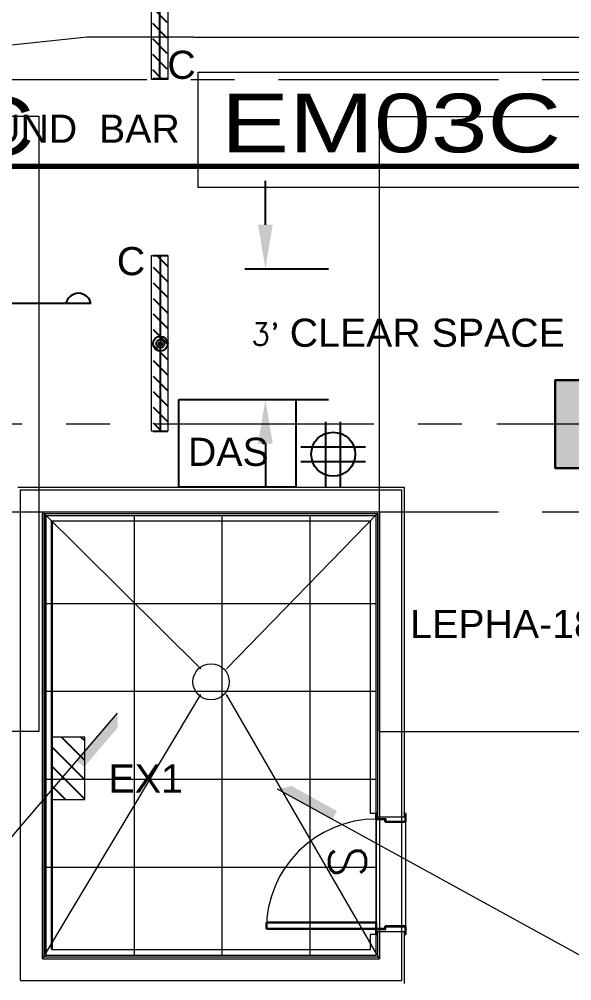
# Model space of a CAD drawing. Header units: inches. Extents: x -35176 to 0, y -3216 to 2257.
# Drawn here: x -21939.4 to -21788.5, y 775.1 to 1037.6 of the extents above; entities that cross this region are included whole.
import ezdxf
from ezdxf import colors
from ezdxf.entities.mleader import LeaderData, LeaderLine
from ezdxf.enums import TextEntityAlignment as Align
from ezdxf.math import Vec2, Vec3

# ---------------------------------------------------------------- set-up
doc = ezdxf.new("R2010")
doc.units = ezdxf.units.IN
doc.header["$LTSCALE"] = 48
doc.header["$MEASUREMENT"] = 0
doc.linetypes.add('A114$0$CENTER', pattern=[2, 1.25, -0.25, 0.25, -0.25])
for name, color, linetype in [('A114$0$A roof pave', 8, 'Continuous'), ('A114$0$A-ANNO-PATT-13-14', 8, 'Continuous'), ('A114$0$A-ANNO-TEXT', 8, 'Continuous'), ('A114$0$A-AREA-IDEN', 8, 'Continuous'), ('A114$0$A-COLS-COLS13-14', 8, 'Continuous'), ('A114$0$A-DOOR', 8, 'Continuous'), ('A114$0$A-DOOR-FRAM', 8, 'Continuous'), ('A114$0$A-FLOOR-THRSHD', 8, 'Continuous'), ('A114$0$A-FLOR-CURB', 8, 'Continuous'), ('A114$0$A-GRID-GRDP0-15', 8, 'Continuous'), ('A114$0$A-ROOF-CRTS', 8, 'Continuous'), ('A114$0$A-ROOF-RFDR', 8, 'Continuous'), ('A114$0$A-WALL-FULL-EXTR', 8, 'Continuous'), ('A114$0$A-WALL-FULL-INTR', 8, 'Continuous'), ('A114$0$S-STRUCT-ABOVE', 8, 'Continuous'), ('A614$0$br614 - E-Lite', 3, 'Continuous'), ('E-Anno-Keyn', 72, 'Continuous'), ('E-Anno-Note', 6, 'Continuous'), ('E-FIRE', 234, 'Continuous'), ('E-Lite', 53, 'Continuous'), ('E-Lite-Emer', 13, 'Continuous'), ('E-Lite-Swch @ 96', 53, 'Continuous'), ('E-Powr-Devc @ 96', 233, 'Continuous'), ('E-TEXT', 6, 'Continuous'), ('G-Anno', 6, 'Continuous'), ('M-HVAC-text', 6, 'Continuous'), ('XREF', 7, 'Continuous')]:
    doc.layers.add(name, color=color, linetype=linetype)
doc.layers.add('E-Fire-Covr', color=240, linetype='Continuous', lineweight=70, plot=False)
doc.styles.add('A114$0$Arial', font='arial.ttf', dxfattribs={"height": 0.076839})
doc.styles.add('A114$0$style-Arial', font='arial.ttf')
doc.styles.add('M08', font='arial.ttf', dxfattribs={"height": 7.68})
doc.styles.add('MAMEP ANNO', font='arial.ttf', dxfattribs={"height": 0.101562})
doc.styles.get("Standard").update_dxf_attribs({"font": 'simplex.shx'})
doc.dimstyles.get("Standard").update_dxf_attribs({"dimtxt": 0.18, "dimasz": 0.125, "dimexe": 0.18, "dimexo": 0.0625, "dimgap": 0.09, "dimtad": 0, "dimtih": 1, "dimtoh": 1, "dimdec": 4, "dimzin": 0, "dimdsep": 46, "dimtxsty": 'Standard', "dimcen": 0.09, "dimadec": 0, "dimazin": 0, "dimtfac": 1, "dimtdec": 4, "dimtofl": 0, "dimtmove": 0, "dimatfit": 3, "dimfxl": 1, "dimtolj": 1, "dimtzin": 0, "dimarcsym": 0})

# ---------------------------------------------------------------- blocks, each defined once
blk = doc.blocks.new('A114')
at = {"layer": 'A114$0$A roof pave', "lineweight": 0}
for p, q in [((-21932.011, 902.1628, 352.9729), (-21842.0236, 902.1628, 352.9729)), ((-21932.0108, 782.1628, 352.9729), (-21932.011, 902.1628, 352.9729)), ((-21908.0236, 902.1628, 352.9729), (-21908.0236, 782.1628, 352.9729)), ((-21884.0236, 902.1628, 352.9729), (-21884.0236, 782.1628, 352.9729)), ((-21860.0236, 902.1628, 352.9729), (-21860.0236, 782.1628, 352.9729)), ((-21842.0236, 902.1628, 352.9729), (-21842.0236, 782.1628, 352.9729)), ((-21932.011, 878.1628, 352.9729), (-21842.0236, 878.1628, 352.9729)), ((-21932.011, 854.1628, 352.9729), (-21842.0236, 854.1628, 352.9729)), ((-21932.011, 830.1628, 352.9729), (-21842.0236, 830.1628, 352.9729)), ((-21932.011, 806.1628, 352.9729), (-21842.0236, 806.1628, 352.9729)), ((-21932.011, 782.1628, 352.9729), (-21842.0236, 782.1628, 352.9729)), ((-21932.0108, 782.1603, 352.9729), (-21842.0236, 782.1603, 352.9729))]:
    blk.add_line(p, q, dxfattribs=at)
at = {"layer": 'A114$0$A-ANNO-PATT-13-14', "lineweight": 30}
blk.add_solid([(-21793.0238, 915.1074), (-21769.0238, 915.1074), (-21793.0238, 939.1074), (-21769.0238, 939.1074)], dxfattribs=at)
at = {"layer": 'A114$0$A-ANNO-TEXT', "lineweight": 0, "flags": 128}
blk.add_lwpolyline([(-22177.5283, 626.101), (-22102.4483, 626.101), (-21912.572, 848.1814)], dxfattribs=at)
at = {"layer": 'A114$0$A-ANNO-TEXT', "lineweight": 0, "elevation": 0, "flags": 128}
blk.add_lwpolyline([(-21335.1807, 551.7826), (-21367.0592, 551.7826), (-21868.8699, 827.4102)], dxfattribs=at)
at = {"layer": 'A114$0$A-ANNO-TEXT', "lineweight": 0}
blk.add_solid([(-21912.572, 848.1814), (-21923.6817, 835.1876), (-21912.4777, 844.2325), (-21921.6733, 833.4773)], dxfattribs=at)
blk.add_solid([(-21912.572, 848.1814), (-21923.6817, 835.1876), (-21912.4777, 844.2325), (-21921.6733, 833.4773)], dxfattribs=at)
at = {"layer": 'A114$0$A-ANNO-TEXT', "lineweight": 0, "extrusion": (0, 0, -1)}
blk.add_solid([(21868.8699, 827.4102, 0), (21853.8857, 819.1799, 0), (21865.0229, 828.3069, 0), (21852.6203, 821.4945, 0)], dxfattribs=at)
blk.add_solid([(21868.8699, 827.4102, 0), (21853.8857, 819.1799, 0), (21865.0229, 828.3069, 0), (21852.6203, 821.4945, 0)], dxfattribs=at)
at = {"layer": 'A114$0$A-AREA-IDEN', "lineweight": 13}
blk.add_line((-21891.7131, 1032.7116), (-21713.5764, 1032.7116), dxfattribs=at)
at = {"layer": 'A114$0$A-AREA-IDEN', "lineweight": 0, "flags": 128}
blk.add_lwpolyline([(-21891.7131, 1032.7116), (-21920.8755, 1032.7116), (-22078.2161, 1016.1914)], dxfattribs=at)
at = {"layer": 'A114$0$A-AREA-IDEN', "lineweight": 13}
blk.add_3dface([(-21890.5133, 1023.1949), (-21786.4001, 1023.1949), (-21786.4001, 991.6654), (-21890.5133, 991.6654)], dxfattribs=at)
at = {"layer": 'A114$0$A-COLS-COLS13-14', "lineweight": 0}
blk.add_line((-21809.0238, 927.1574), (-21753.0238, 927.1574), dxfattribs=at)
at = {"layer": 'A114$0$A-COLS-COLS13-14', "lineweight": 30}
blk.add_3dface([(-21769.0238, 915.1074), (-21769.0238, 939.1074), (-21793.0238, 939.1074), (-21793.0238, 915.1074)], dxfattribs=at)
at = {"layer": 'A114$0$A-DOOR', "lineweight": 30}
for p, q in [((-21871.8986, 789.2697), (-21871.8986, 791.0197)), ((-21871.8986, 791.0197), (-21841.8986, 791.0197)), ((-21841.8986, 791.0197), (-21841.8986, 789.2697)), ((-21841.8986, 789.2697), (-21871.8986, 789.2697))]:
    blk.add_line(p, q, dxfattribs=at)
at = {"layer": 'A114$0$A-DOOR', "lineweight": 0}
blk.add_arc((-21841.8986, 789.2697), 30, 90, 180, dxfattribs=at)
at = {"layer": 'A114$0$A-DOOR-FRAM', "lineweight": 30}
for p, q in [((-21841.8988, 820.7711), (-21841.8988, 819.2701)), ((-21841.8988, 820.7711), (-21841.5238, 820.7711)), ((-21841.8988, 819.2701), (-21839.4766, 819.2701)), ((-21839.4766, 819.2701), (-21839.4766, 818.5196)), ((-21833.8988, 820.7711), (-21834.2738, 820.7711)), ((-21833.8988, 818.5196), (-21833.8988, 820.7711)), ((-21839.4766, 818.5196), (-21833.8988, 818.5196)), ((-21841.8988, 787.7691), (-21841.8988, 789.2701)), ((-21841.8988, 789.2701), (-21839.4766, 789.2701)), ((-21841.8988, 787.7691), (-21841.5238, 787.7691)), ((-21839.4766, 789.2701), (-21839.4766, 790.0206)), ((-21839.4766, 790.0206), (-21833.8988, 790.0206)), ((-21833.8988, 787.7691), (-21834.2738, 787.7691)), ((-21833.8988, 790.0206), (-21833.8988, 787.7691))]:
    blk.add_line(p, q, dxfattribs=at)
at = {"layer": 'A114$0$A-DOOR-FRAM', "lineweight": 13}
for p, q in [((-21841.7487, 820.621), (-21841.7487, 819.4202)), ((-21841.7487, 820.621), (-21841.5238, 820.621)), ((-21841.7487, 819.4202), (-21839.3265, 819.4202)), ((-21841.5238, 820.7711), (-21841.5238, 820.621)), ((-21839.3265, 819.4202), (-21839.3265, 818.6697)), ((-21834.2738, 820.621), (-21834.2738, 820.7711)), ((-21834.0489, 820.621), (-21834.2738, 820.621)), ((-21834.0489, 818.6697), (-21834.0489, 820.621)), ((-21839.3265, 818.6697), (-21834.0489, 818.6697)), ((-21841.7487, 787.9192), (-21841.7487, 789.12)), ((-21841.7487, 789.12), (-21839.3265, 789.12)), ((-21841.7487, 787.9192), (-21841.5238, 787.9192)), ((-21841.5238, 787.7691), (-21841.5238, 787.9192)), ((-21839.3265, 789.12), (-21839.3265, 789.8705)), ((-21839.3265, 789.8705), (-21834.0489, 789.8705)), ((-21834.0489, 787.9192), (-21834.2738, 787.9192)), ((-21834.2738, 787.9192), (-21834.2738, 787.7691)), ((-21834.0489, 789.8705), (-21834.0489, 787.9192))]:
    blk.add_line(p, q, dxfattribs=at)
at = {"layer": 'A114$0$A-FLOOR-THRSHD', "lineweight": 0}
for p, q in [((-21841.8988, 819.2701, 352.9729), (-21841.8988, 789.2701, 352.9729)), ((-21833.8988, 818.5196, 352.9729), (-21833.8988, 790.0206, 352.9729))]:
    blk.add_line(p, q, dxfattribs=at)
at = {"layer": 'A114$0$A-FLOR-CURB', "lineweight": 0}
for p, q in [((-21939.0108, 775.1603), (-21939.011, 909.1628)), ((-21939.011, 909.1628), (-21835.0236, 909.1628)), ((-21835.0236, 909.1628), (-21835.0236, 775.1603)), ((-21933.011, 903.1628), (-21841.0236, 903.1628)), ((-21933.0108, 781.1603), (-21933.011, 903.1628)), ((-21841.0236, 903.1628), (-21841.0236, 781.1603)), ((-21933.0108, 781.1603), (-21841.0236, 781.1603)), ((-21939.0108, 775.1603), (-21835.0236, 775.1603))]:
    blk.add_line(p, q, dxfattribs=at)
at = {"layer": 'A114$0$A-GRID-GRDP0-15', "linetype": 'A114$0$CENTER', "lineweight": 0}
for p, q in [((-23884.5631, 1021.1697), (-20452.7577, 1021.1697)), ((-24110.5721, 927.1574), (-20437.5384, 927.1574)), ((-23884.5631, 903.1574), (-20364.9322, 903.1574))]:
    blk.add_line(p, q, dxfattribs=at)
at = {"layer": 'A114$0$A-ROOF-CRTS', "lineweight": 0}
for p, q in [((-21933.011, 903.1628), (-21889.7662, 860.2502)), ((-21841.5236, 902.6628), (-21882.7835, 860.2502)), ((-21933.0108, 781.1603), (-21889.7662, 853.2675)), ((-21841.0236, 781.1603), (-21882.7835, 853.2675))]:
    blk.add_line(p, q, dxfattribs=at)
at = {"layer": 'A114$0$A-ROOF-RFDR', "lineweight": 13}
blk.add_circle((-21887.0172, 856.7588, 352.9729), 4.9375, dxfattribs=at)
at = {"layer": 'A114$0$A-WALL-FULL-EXTR', "lineweight": 13}
for p, q in [((-21939.761, 909.9128), (-21834.2736, 909.9128)), ((-21834.2736, 909.9128), (-21834.2736, 819.8602)), ((-21932.511, 902.6628), (-21841.5236, 902.6628)), ((-21930.511, 900.6628), (-21843.5236, 900.6628)), ((-21843.5236, 900.6628), (-21843.5236, 820.7711)), ((-21841.5236, 902.6628), (-21841.5236, 819.8602)), ((-21841.5238, 820.7711), (-21843.5236, 820.7711)), ((-21841.5236, 819.8602), (-21834.2736, 819.8602)), ((-21843.5236, 787.7691), (-21843.5236, 783.6603)), ((-21841.5238, 787.7691), (-21843.5236, 787.7691)), ((-21841.5236, 788.5594), (-21834.2736, 788.5594)), ((-21841.5236, 788.5594), (-21841.5236, 781.6603)), ((-21834.2736, 788.5594), (-21834.2736, 774.4103)), ((-21930.5108, 783.6603), (-21843.5236, 783.6603)), ((-21932.5108, 781.6603), (-21841.5236, 781.6603))]:
    blk.add_line(p, q, dxfattribs=at)
at = {"layer": 'A114$0$A-WALL-FULL-INTR', "lineweight": 30}
for p, q in [((-21932.5108, 781.6603), (-21932.511, 902.6628)), ((-21930.5108, 783.6603), (-21930.511, 900.6628))]:
    blk.add_line(p, q, dxfattribs=at)
at = {"layer": 'A114$0$S-STRUCT-ABOVE', "lineweight": 13, "flags": 128}
blk.add_lwpolyline([(-21994.0136, 843.1574), (-22006.0136, 843.1574), (-22006.0136, 1011.1574), (-21934.0136, 1011.1574), (-21934.0136, 843.1574), (-21946.0136, 843.1574)], dxfattribs=at)
at = {"layer": 'A114$0$S-STRUCT-ABOVE', "lineweight": 13}
blk.add_3dface([(-21841.0238, 1011.1074), (-21721.0238, 1011.1074), (-21721.0238, 843.1074), (-21841.0238, 843.1074)], dxfattribs=at)
at = {"layer": 'A114$0$A-ANNO-TEXT', "lineweight": 13, "style": 'A114$0$Arial', "width": 1.128125}
blk.add_text('FEC', height=16, dxfattribs=at).set_placement((-21985.788, 1016.427, 0.2066), align=Align.TOP_LEFT)
at = {"layer": 'A114$0$A-AREA-IDEN', "lineweight": 13, "style": 'A114$0$style-Arial', "width": 1.246875}
blk.add_text('EM03C', height=16, dxfattribs=at).set_placement((-21884.3293, 1001.3081))
blk = doc.blocks.new('LFIND4')
for p, q in [((-24, 2), (-24, -2)), ((24, 0), (-24, 0)), ((24, 2), (24, -2))]:
    blk.add_line(p, q)
for radius in [2, 1.12, 0.5]:
    blk.add_circle((0, 0), radius)
blk = doc.blocks.new('LTG-Switch-Anno')
at = {"color": 0, "linetype": 'ByBlock'}
blk.add_text('S', height=0.1042, dxfattribs=at).set_placement((0, -0.1094), align=Align.CENTER)
at = {"color": 6, "style": 'MAMEP ANNO'}
blk.add_attdef('SUB', (0.0521, -0.125), '', height=0.0729, dxfattribs=at)
blk = doc.blocks.new('*U283')
at = {"layer": 'E-Fire-Covr'}
blk.add_lwpolyline([(-7.21, 540), (-270, 540), (-270, 0), (270, 0), (270, 540), (7.29, 540)], dxfattribs=at)
blk = doc.blocks.new('A614')
at = {"layer": 'A614$0$br614 - E-Lite', "lineweight": 13}
for points in [[(-21898.77, 1069.17), (-21898.77, 1021.17), (-21903.27, 1021.17), (-21903.27, 1069.17)], [(-21898.77, 973.17), (-21898.77, 925.17), (-21903.27, 925.17), (-21903.27, 973.17)], [(-21921.51, 824.66), (-21921.51, 841.66), (-21930.51, 841.66), (-21930.51, 824.66)]]:
    blk.add_3dface(points, dxfattribs=at)
blk = doc.blocks.new('*D307')
at = {"layer": 'E-FIRE', "color": 0, "linetype": 'Continuous', "lineweight": -2, "transparency": 16777216}
for p, q in [((-21872.18, 981.54), (-21872.18, 993.54)), ((-21877.79, 969.54), (-21854.9, 969.54)), ((-21878.31, 933.79), (-21854.9, 933.79)), ((-21872.18, 921.79), (-21872.18, 909.79))]:
    blk.add_line(p, q, dxfattribs=at)
at = {"layer": 'E-FIRE', "color": 0, "linetype": 'Continuous', "transparency": 16777216}
for points in [[(-21874.18, 981.54), (-21870.18, 981.54), (-21872.18, 969.54)], [(-21874.18, 921.79), (-21870.18, 921.79), (-21872.18, 933.79)]]:
    blk.add_solid(points, dxfattribs=at)
at = {"layer": 'E-FIRE', "color": 0, "linetype": 'Continuous', "lineweight": -3, "transparency": 16777216, "insert": (-21872.18, 951.67), "char_height": 6, "attachment_point": 5}
blk.add_mtext("\\A1;3'", dxfattribs=at)
blk = doc.blocks.new('PWR-RecepQuad-Anno')
at = {"color": 0, "linetype": 'ByBlock'}
for p, q in [((-0.0208, 0), (-0.0208, 0.1839)), ((0.0208, 0), (0.0208, 0.1839)), ((0.092, 0.1128), (-0.092, 0.1128)), ((0.092, 0.0711), (-0.092, 0.0711))]:
    blk.add_line(p, q, dxfattribs=at)
blk.add_circle((0, 0.092), 0.0625, dxfattribs=at)
at = {"color": 6, "style": 'MAMEP ANNO'}
blk.add_attdef('NOTES', (0.092, 0.1839), '', height=0.0781, dxfattribs=at)
blk = doc.blocks.new('MLD-KeyNote')
at = {"color": 0, "linetype": 'Continuous', "transparency": 16777216}
blk.add_lwpolyline([(-0.09375, -0.09375), (0.09375, -0.09375), (0.09375, 0.09375), (-0.09375, 0.09375)], close=True, dxfattribs=at)
at = {"color": 0, "linetype": 'ByBlock', "transparency": 16777216, "style": 'MAMEP ANNO'}
blk.add_attdef('ID', text='', height=0.10156, dxfattribs=at).set_placement((0, 0), align=Align.MIDDLE_CENTER)

msp = doc.modelspace()

# ---------------------------------------------------------------- hatches: boundary and pattern name
at = {"layer": 'E-Lite-Emer'}
h = msp.add_hatch(dxfattribs=at)
h.set_pattern_fill('ANSI31', color=256, scale=24, angle=90, style=0)
h.set_pattern_definition([(135, (-19179.2014, 3140.8888), (-2.1213203, -2.1213203), [])])
h.paths.add_polyline_path([(-21898.95, 1021.36), (-21898.95, 1069.36), (-21902.95, 1069.36), (-21902.95, 1021.36)])
h = msp.add_hatch(dxfattribs=at)
h.set_pattern_fill('ANSI31', color=256, scale=24, angle=90, style=0)
h.set_pattern_definition([(135, (-19179.085, 3044.5768), (-2.1213203, -2.1213203), [])])
h.paths.add_polyline_path([(-21898.84, 925.05), (-21898.84, 973.05), (-21902.84, 973.05), (-21902.84, 925.05)])
h = msp.add_hatch(dxfattribs=at)
h.set_pattern_fill('ANSI31', color=256, scale=30, angle=-90)
h.set_pattern_definition([(315, (-24046.975, -22277.653), (2.6516504, 2.6516504), [])])
h.paths.add_polyline_path([(-21930.51, 841.66), (-21930.51, 824.66), (-21921.51, 824.66), (-21921.51, 841.66)])

# ---------------------------------------------------------------- linework, layer by layer
at = {"layer": 'E-FIRE', "color": 234, "linetype": 'Continuous', "lineweight": -3, "elevation": 0}
msp.add_lwpolyline([(-21895.84, 933.86), (-21863.84, 933.86), (-21863.84, 909.86), (-21895.84, 909.86)], close=True, dxfattribs=at)
at = {"layer": 'G-Anno'}
msp.add_line((-21919.81, 960), (-21950.15, 960), dxfattribs=at)
msp.add_arc((-21923.22, 959.33), 3.48, 11.1197, 168.8803, dxfattribs=at)

# ---------------------------------------------------------------- block references
at = {"layer": 'E-FIRE'}
msp.add_blockref('*U283', (-21951.4, 457.4), dxfattribs=at)
at = {"layer": 'E-Lite', "rotation": 270}
for p in [(-21900.95, 1045.36, 0), (-21900.84, 949.05)]:
    msp.add_blockref('LFIND4', p, dxfattribs=at)
at = {"layer": 'E-Lite-Swch @ 96', "xscale": 96, "yscale": 96, "zscale": 96, "rotation": 90}
msp.add_blockref('LTG-Switch-Anno', (-21855.24, 807.61, 0), dxfattribs=at)
at = {"layer": 'E-Powr-Devc @ 96', "xscale": 96, "yscale": 96, "zscale": 96, "rotation": 270}
msp.add_blockref('PWR-RecepQuad-Anno', (-21862.49, 918.89), dxfattribs=at)
at = {"layer": 'XREF'}
for name in ['A114', 'A614']:
    msp.add_blockref(name, (0, 0), dxfattribs=at)

# ---------------------------------------------------------------- texts
at = {"layer": 'E-TEXT', "style": 'M08'}
for s, p in [('C', (-21898.95, 1021.36, 0)), ('C', (-21912.74, 967.77)), ('CLEAR SPACE', (-21865.53, 948.21)), ('DAS ', (-21893.32, 915.7, 0)), ('LEPHA-18', (-21832.62, 868.71, 0))]:
    msp.add_text(s, height=7.68, dxfattribs=at).set_placement(p)
at = {"layer": 'G-Anno', "insert": (-21914.99, 834.18, 0), "char_height": 7.68, "attachment_point": 1, "style": 'M08'}
msp.add_mtext_dynamic_manual_height_columns('EX1', width=23.1024, gutter_width=1, heights=[0], dxfattribs=at)
at = {"layer": 'M-HVAC-text', "insert": (-21895.54, 1011.6), "char_height": 7.68, "attachment_point": 3, "style": 'M08'}
msp.add_mtext('GROUND  BAR ', dxfattribs=at)

# ---------------------------------------------------------------- dimensions: what is measured, and where the dimension line sits
at = {"layer": 'E-FIRE', "color": 234, "linetype": 'Continuous', "lineweight": -3}
dim = msp.add_linear_dim(base=(-21872.18, 969.54), p1=(-21884.31, 933.79, 0), p2=(-21883.79, 969.54, 0), angle=90, dimstyle='Standard', override={"dimscale": 96, "dimtxt": 0.0625, "dimdec": 0, "dimlunit": 4}, dxfattribs=at)
dim.commit()
dim.dimension.update_dxf_attribs({"geometry": '*D307', "text_midpoint": (-21872.18, 951.67)})

# ---------------------------------------------------------------- leaders
at = {"layer": 'E-Anno-Keyn'}
ml = msp.add_multileader_block('Standard', dxfattribs=at)
ml.set_content('MLD-KeyNote', color=256, scale=96)
ml.set_attribute('ID', '1', width=0)
ml.set_leader_properties(color=256, linetype='Continuous')
ml.build(insert=Vec2(0, 0))
ml.multileader.update_dxf_attribs({"has_dogleg": 0, "text_left_attachment_type": 2, "text_right_attachment_type": 2, "dogleg_length": 3.84, "arrow_head_size": 12, "scale": 96})
ctx = ml.context
ctx.base_point, ctx.scale, ctx.char_height, ctx.arrow_head_size, ctx.landing_gap_size, ctx.plane_origin = Vec3(-22834.24, 1024.13), 96, 737.28, 12, 384, Vec3(-22922.48, 966.89)
ctx.left_attachment, ctx.right_attachment = 2, 2
notes = []
notes.append((ctx, [(0, (0, 0, 0), (0, 0), (1, 0), 1, [])]))
ctx.block.insert = Vec3(-22825.24, 1024.13)
at = {"layer": 'E-Anno-Note'}
ml = msp.add_multileader_mtext('Standard', dxfattribs=at)
ml.set_content('LOCATED AT PENTHOUSE LEVEL', color=256, style='MAMEP ANNO')
ml.set_leader_properties(color=256, linetype='Continuous')
ml.build(insert=Vec2(0, 0))
ml.multileader.update_dxf_attribs({"has_dogleg": 0, "text_right_attachment_type": 3, "dogleg_length": 3.84, "arrow_head_size": 12, "scale": 96})
ctx = ml.context
ctx.base_point, ctx.scale, ctx.char_height, ctx.arrow_head_size, ctx.landing_gap_size, ctx.plane_origin = Vec3(-22586.76, 836.58), 96, 7.68, 12, 3.75, Vec3(-22616.76, 806)
ctx.right_attachment = 3
notes.append((ctx, [(0, (1, 1, 0), (-22955.76, 836.58), (1, 0), 369, [(0, [(-22627.96, 858.8), (-22606.8, 836.64)], 0, [])])]))
ctx.mtext.insert, ctx.mtext.width, ctx.mtext.flow_direction = Vec3(-22583.01, 840.49), 134.1946, 5
at = {"layer": 'M-HVAC-text'}
ml = msp.add_multileader_mtext('Standard', dxfattribs=at)
ml.set_content('{\\L2-EUH-PH-1}', color=256, style='M08')
ml.set_leader_properties(color=256)
ml.build(insert=Vec2(0, 0))
ml.multileader.update_dxf_attribs({"has_dogleg": 0, "text_left_attachment_type": 2, "text_right_attachment_type": 2, "dogleg_length": 3.84, "arrow_head_size": 7.69})
ctx = ml.context
ctx.base_point, ctx.char_height, ctx.arrow_head_size, ctx.landing_gap_size, ctx.plane_origin = Vec3(-23317.75, 983.83), 7.68, 7.69, 4, Vec3(-23320.37, 949.75)
ctx.left_attachment, ctx.right_attachment, ctx.text_align_type = 2, 2, 2
notes.append((ctx, [(0, (0, 0, 0), (0, 0), (1, 0), 1, [])]))
ctx.mtext.insert, ctx.mtext.alignment, ctx.mtext.flow_direction = Vec3(-23255.82, 988.45), 3, 5
for ctx, leaders in notes:
    for number, flags, end, landing, length, lines in leaders:
        leader = LeaderData()
        leader.index, (leader.has_last_leader_line, leader.has_dogleg_vector, leader.attachment_direction) = number, flags
        leader.last_leader_point, leader.dogleg_vector, leader.dogleg_length = Vec3(end), Vec3(landing), length
        for number, points, colour, breaks in lines:
            line = LeaderLine()
            line.index, line.vertices, line.color, line.breaks = number, Vec3.list(points), colors.encode_raw_color(colour), breaks
            leader.lines.append(line)
        ctx.leaders.append(leader)

doc.saveas('drawing.dxf')
